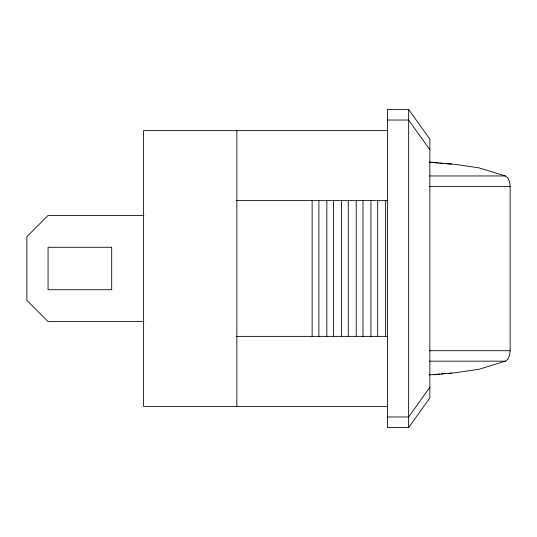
<?xml version="1.0" encoding="UTF-8"?>
<svg xmlns="http://www.w3.org/2000/svg" width="537" height="537" viewBox="0 0 537 537"><rect width="100%" height="100%" fill="white"/><g stroke="black" fill="none" stroke-linecap="round" stroke-linejoin="round"><path stroke-width="0.81" d="M429.533 162.221L455.725 164.429L479.091 167.88L505.317 175.955L507.787 177.834L509.526 181.607L510.15 186.44L510.15 350.708L509.539 355.501L507.827 359.26L505.391 361.173L479.091 369.248L455.725 372.698L433.701 374.786M429.848 387.278L408.637 416.974L387.425 416.974M408.637 427.58L429.848 397.883L429.848 139.117L408.637 109.42L387.425 109.42L387.425 427.58L408.637 427.58L408.637 109.42M433.963 374.551L429.016 374.86M435.608 374.39L439.716 374M441.36 373.846L445.462 373.45M448.301 373.376L451.637 373.134M387.425 120.026L408.637 120.026L429.848 149.722M387.425 130.632L143.507 130.632L143.507 406.368L387.425 406.368M433.701 162.342L429.036 162.214M429.681 175.955L505.317 175.955M429.56 186.44L510.15 186.44M236.837 200.623L387.425 200.623M143.889 215.471L48.061 215.471L26.85 236.683L26.85 300.317L48.061 321.529L143.889 321.529M236.837 336.377L387.425 336.377M429.56 350.708L510.15 350.708M429.728 361.173L505.391 361.173M446.173 163.698L451.637 163.993M434.789 162.657L438.071 162.973M439.716 163.127L443.824 163.523M385.64 200.623L385.64 336.377M377.692 200.623L377.692 336.377M370.939 200.623L370.939 336.377M362.985 200.623L362.985 336.377M356.239 200.623L356.239 336.377M348.285 200.623L348.285 336.377M341.532 200.623L341.532 336.377M333.584 200.623L333.584 336.377M326.832 200.623L326.832 336.377M318.884 200.623L318.884 336.377M312.131 200.623L312.131 336.377M236.837 130.632L236.837 406.368M111.689 247.288L48.061 247.288L48.061 289.712L111.689 289.712L111.689 247.288"/></g></svg>
